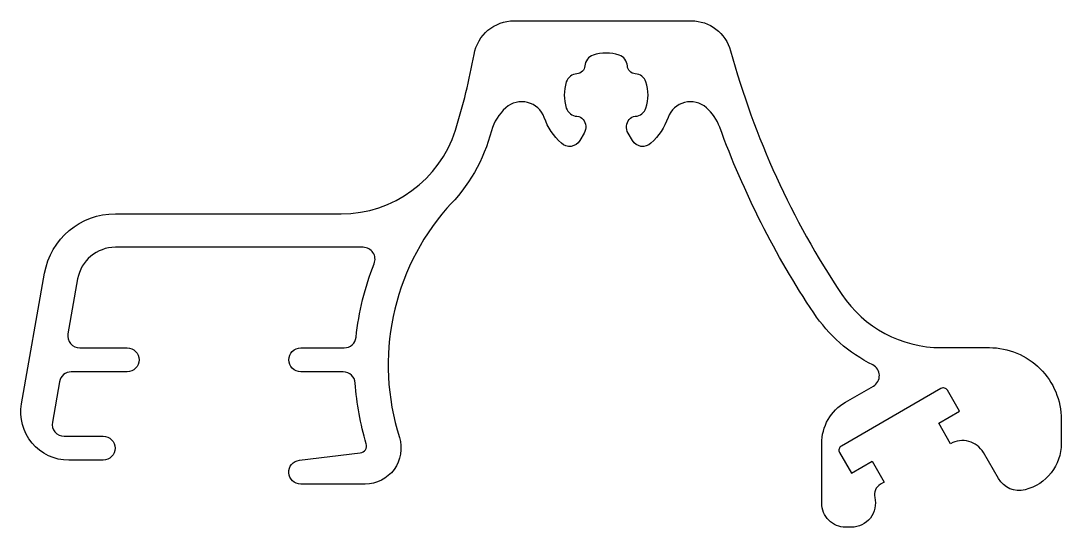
# Model space of a CAD drawing. Extents: x 149.7 to 193.1, y 216.8 to 238.
import ezdxf

# ---------------------------------------------------------------- set-up
doc = ezdxf.new("R2010")
doc.units = 0
doc.layers.get('0').update_dxf_attribs({"linetype": 'CONTINUOUS'})

msp = doc.modelspace()

# ---------------------------------------------------------------- linework, layer by layer
msp.add_line((160.897, 223.839), (160.897, 223.839))
msp.add_lwpolyline([(184.147, 222.076), (185.306, 222.745, 0.597502), (185.28, 223.625, -0.130423), (182.818, 225.797, -0.059921), (178.891, 233.553, 0.125719), (178.333, 234.371, 0.528345), (176.732, 233.961, -0.119309), (176.017, 232.883, -0.48148), (175.244, 233), (175.064, 233.312, -0.311107), (175.109, 233.878, -0.215574), (175.364, 234.011, 0.3083), (175.811, 234.355, 0.159509), (175.811, 235.444, 0.3083), (175.364, 235.787, -0.380501), (175.035, 236.117, 0.3083), (174.692, 236.563, 0.159509), (173.603, 236.563, 0.3083), (173.259, 236.117, -0.380501), (172.93, 235.787, 0.3083), (172.484, 235.444, 0.159509), (172.484, 234.355, 0.3083), (172.93, 234.011, -0.215574), (173.186, 233.878, -0.311107), (173.231, 233.312), (173.051, 233, -0.48148), (172.278, 232.883, -0.119309), (171.562, 233.961, 0.530552), (169.957, 234.366, 0.143703), (169.361, 233.41, -0.134148), (167.499, 230.179, 0.261186), (165.513, 220.602, -0.507121), (164.083, 218.649), (161.397, 218.649, -0.942023), (161.338, 219.646), (163.879, 219.951, 0.465801), (164.131, 220.335, -0.056725), (163.672, 222.872, 0.39513), (163.173, 223.339), (161.397, 223.339, -0.414214), (160.897, 223.839, -0.414214), (161.397, 224.339), (163.21, 224.339, 0.384443), (163.707, 224.788, -0.069573), (164.463, 227.854, 0.530612), (163.999, 228.539), (153.656, 228.539, 0.36397), (152.08, 227.217), (151.676, 224.926, 0.466308), (152.168, 224.339), (154.147, 224.339, -0.414214), (154.647, 223.839), (154.647, 223.839, -0.414214), (154.147, 223.339), (151.816, 223.339, 0.36397), (151.323, 222.926), (151.025, 221.236, 0.466308), (151.518, 220.649), (153.147, 220.649, -0.414214), (153.647, 220.149, -0.414214), (153.147, 219.649), (151.707, 219.649, -0.466308), (149.738, 221.997), (150.701, 227.46, -0.36397), (153.656, 229.939), (163.085, 229.939, 0.326972), (167.852, 233.43, 0.032658), (168.632, 236.597, -0.363511), (170.306, 237.999), (177.702, 237.999, -0.33787), (179.342, 236.749, 0.080392), (183.983, 226.574, 0.250669), (188.142, 224.349), (190.147, 224.349, -0.414214), (193.147, 221.349), (193.147, 220.349, -0.343155), (191.639, 218.41, -0.335762), (190.527, 218.879), (189.898, 219.969, 0.414214), (188.532, 220.335), (188.032, 221.201), (188.898, 221.701), (188.398, 222.567, 0.414214), (188.125, 222.64), (183.968, 220.24, 0.414214), (183.895, 219.967), (184.395, 219.101), (185.261, 219.601), (185.761, 218.735), (185.598, 218.641, 0.333782), (185.362, 218.089, -0.486827), (184.391, 216.849), (184.147, 216.849, -0.414214), (183.147, 217.849), (183.147, 220.344, -0.267949)], format="xyb", close=True)

doc.saveas('drawing.dxf')
